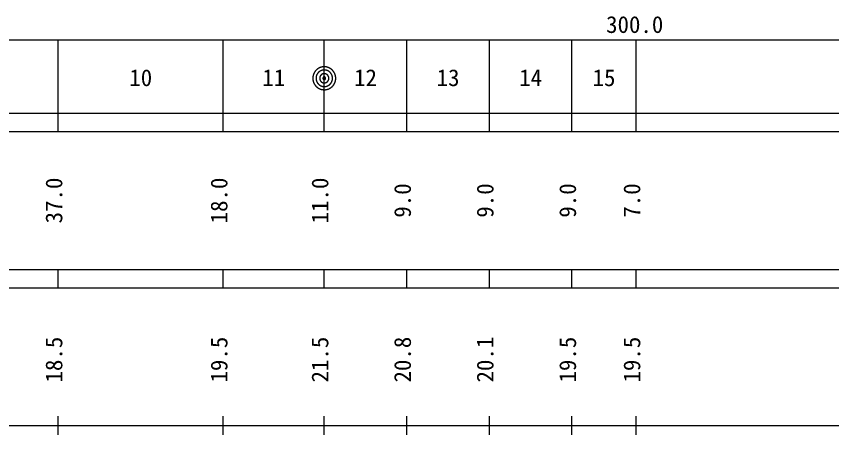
# Model space of a CAD drawing. Units: millimetres on the paper, enlarged 1000 times. Extents: x 40000 to 680000, y 20000 to 380000.
# Drawn here: x 300434 to 389317, y 155000 to 200555 of the extents above; entities that cross this region are included whole.
import ezdxf
from ezdxf.enums import TextEntityAlignment as Align

# ---------------------------------------------------------------- set-up
doc = ezdxf.new("R2010")
doc.units = ezdxf.units.MM
doc.header["$LTSCALE"] = 1000
doc.layers.add('M-TTL-BAND', color=7, linetype='Continuous', lineweight=25)
doc.styles.add('ＭＳ ゴシック', font='')
doc.styles.get('ＭＳ ゴシック').set_extended_font_data('MS Gothic')

msp = doc.modelspace()

# ---------------------------------------------------------------- linework, layer by layer
at = {"layer": 'M-TTL-BAND'}
for p, q in [((68000, 198000), (579000, 198000)), ((305000, 188000), (305000, 198000)), ((323000, 188000), (323000, 198000)), ((334000, 188000), (334000, 198000)), ((343000, 188000), (343000, 198000)), ((352000, 188000), (352000, 198000)), ((361000, 188000), (361000, 198000)), ((368000, 188000), (368000, 198000)), ((40000, 190000), (579000, 190000)), ((40000, 188000), (579000, 188000)), ((40000, 173000), (579000, 173000)), ((305000, 171000), (305000, 173000)), ((323000, 171000), (323000, 173000)), ((334000, 171000), (334000, 173000)), ((343000, 171000), (343000, 173000)), ((352000, 171000), (352000, 173000)), ((361000, 171000), (361000, 173000)), ((368000, 171000), (368000, 173000)), ((40000, 171000), (579000, 171000)), ((305000, 155000), (305000, 157000)), ((323000, 155000), (323000, 157000)), ((334000, 155000), (334000, 157000)), ((343000, 155000), (343000, 157000)), ((352000, 155000), (352000, 157000)), ((361000, 155000), (361000, 157000)), ((368000, 155000), (368000, 157000)), ((40000, 156000), (579000, 156000))]:
    msp.add_line(p, q, dxfattribs=at)
for points in [[(335256, 193810), (335256, 193832), (335255, 193854), (335254, 193875), (335253, 193897), (335251, 193919), (335249, 193941), (335246, 193963), (335243, 193984), (335240, 194006), (335237, 194027), (335233, 194049), (335228, 194070), (335223, 194092), (335218, 194113), (335213, 194134), (335207, 194155), (335201, 194176), (335194, 194197), (335187, 194218), (335180, 194239), (335172, 194259), (335164, 194279), (335156, 194300), (335147, 194320), (335138, 194339), (335129, 194359), (335119, 194379), (335109, 194398), (335098, 194417), (335087, 194436), (335076, 194455), (335065, 194474), (335053, 194492), (335041, 194511), (335028, 194529), (335016, 194546), (335003, 194564), (334989, 194581), (334976, 194598), (334962, 194615), (334947, 194632), (334933, 194648), (334918, 194664), (334903, 194680), (334888, 194696), (334872, 194711), (334856, 194726), (334840, 194741), (334824, 194755), (334807, 194769), (334790, 194783), (334773, 194797), (334755, 194810), (334738, 194823), (334720, 194836), (334702, 194848), (334684, 194860), (334665, 194872), (334646, 194883), (334628, 194894), (334608, 194905), (334589, 194915), (334570, 194925), (334550, 194935), (334530, 194944), (334510, 194953), (334490, 194962), (334470, 194970), (334450, 194978), (334429, 194986), (334409, 194993), (334388, 195000), (334367, 195007), (334346, 195013), (334325, 195018), (334304, 195024), (334282, 195029), (334261, 195033), (334240, 195038), (334218, 195042), (334196, 195045), (334175, 195048), (334153, 195051), (334131, 195054), (334110, 195056), (334088, 195057), (334066, 195058), (334044, 195059), (334022, 195060), (334000, 195060), (333978, 195060), (333956, 195059), (333935, 195058), (333913, 195056), (333891, 195055), (333869, 195052), (333848, 195050), (333826, 195047), (333804, 195043), (333783, 195040), (333761, 195036), (333740, 195031), (333718, 195026), (333697, 195021), (333676, 195016), (333655, 195010), (333634, 195003), (333613, 194997), (333592, 194990), (333572, 194982), (333551, 194974), (333531, 194966), (333511, 194958), (333491, 194949), (333471, 194940), (333451, 194930), (333432, 194920), (333413, 194910), (333393, 194900), (333374, 194889), (333356, 194877), (333337, 194866), (333319, 194854), (333300, 194842), (333283, 194829), (333265, 194817), (333247, 194803), (333230, 194790), (333213, 194776), (333196, 194762), (333180, 194748), (333163, 194733), (333147, 194718), (333132, 194703), (333116, 194688), (333101, 194672), (333086, 194656), (333071, 194640), (333057, 194624), (333043, 194607), (333029, 194590), (333015, 194573), (333002, 194555), (332989, 194537), (332977, 194520), (332964, 194501), (332953, 194483), (332941, 194465), (332930, 194446), (332919, 194427), (332908, 194408), (332898, 194389), (332888, 194369), (332878, 194349), (332869, 194330), (332860, 194310), (332851, 194289), (332843, 194269), (332835, 194249), (332828, 194228), (332821, 194208), (332814, 194187), (332807, 194166), (332801, 194145), (332796, 194124), (332790, 194102), (332785, 194081), (332781, 194060), (332777, 194038), (332773, 194017), (332770, 193995), (332766, 193973), (332764, 193952), (332761, 193930), (332760, 193908), (332758, 193886), (332757, 193865), (332756, 193843), (332756, 193821), (332756, 193799), (332756, 193777), (332757, 193755), (332758, 193733), (332760, 193711), (332761, 193690), (332764, 193668), (332766, 193646), (332770, 193625), (332773, 193603), (332777, 193581), (332781, 193560), (332785, 193539), (332790, 193517), (332796, 193496), (332801, 193475), (332807, 193454), (332814, 193433), (332821, 193412), (332828, 193391), (332835, 193371), (332843, 193350), (332851, 193330), (332860, 193310), (332869, 193290), (332878, 193270), (332888, 193251), (332898, 193231), (332908, 193212), (332919, 193193), (332930, 193174), (332941, 193155), (332953, 193137), (332964, 193118), (332977, 193100), (332989, 193082), (333002, 193065), (333015, 193047), (333029, 193030), (333043, 193013), (333057, 192996), (333071, 192980), (333086, 192963), (333101, 192947), (333116, 192932), (333132, 192916), (333147, 192901), (333163, 192886), (333180, 192872), (333196, 192857), (333213, 192843), (333230, 192830), (333247, 192816), (333265, 192803), (333283, 192790), (333300, 192778), (333319, 192766), (333337, 192754), (333356, 192742), (333374, 192731), (333393, 192720), (333413, 192710), (333432, 192699), (333451, 192689), (333471, 192680), (333491, 192671), (333511, 192662), (333531, 192653), (333551, 192645), (333572, 192638), (333592, 192630), (333613, 192623), (333634, 192616), (333655, 192610), (333676, 192604), (333697, 192599), (333718, 192593), (333740, 192588), (333761, 192584), (333783, 192580), (333804, 192576), (333826, 192573), (333848, 192570), (333869, 192567), (333891, 192565), (333913, 192563), (333935, 192562), (333956, 192561), (333978, 192560), (334000, 192560), (334022, 192560), (334044, 192560), (334066, 192561), (334088, 192563), (334110, 192564), (334131, 192566), (334153, 192569), (334175, 192571), (334196, 192574), (334218, 192578), (334240, 192582), (334261, 192586), (334282, 192591), (334304, 192596), (334325, 192601), (334346, 192607), (334367, 192613), (334388, 192620), (334409, 192627), (334429, 192634), (334450, 192641), (334470, 192649), (334490, 192658), (334510, 192666), (334530, 192675), (334550, 192685), (334570, 192694), (334589, 192704), (334608, 192715), (334628, 192725), (334646, 192737), (334665, 192748), (334684, 192760), (334702, 192772), (334720, 192784), (334738, 192797), (334755, 192810), (334773, 192823), (334790, 192836), (334807, 192850), (334824, 192864), (334840, 192879), (334856, 192894), (334872, 192909), (334888, 192924), (334903, 192940), (334918, 192955), (334933, 192972), (334947, 192988), (334962, 193004), (334976, 193021), (334989, 193038), (335003, 193056), (335016, 193073), (335028, 193091), (335041, 193109), (335053, 193127), (335065, 193146), (335076, 193164), (335087, 193183), (335098, 193202), (335109, 193221), (335119, 193241), (335129, 193260), (335138, 193280), (335147, 193300), (335156, 193320), (335164, 193340), (335172, 193361), (335180, 193381), (335187, 193402), (335194, 193423), (335201, 193443), (335207, 193464), (335213, 193485), (335218, 193507), (335223, 193528), (335228, 193549), (335233, 193571), (335237, 193592), (335240, 193614), (335243, 193635), (335246, 193657), (335249, 193679), (335251, 193701), (335253, 193722), (335254, 193744), (335255, 193766), (335256, 193788)], [(334906, 193810), (334906, 193826), (334905, 193841), (334904, 193857), (334903, 193873), (334902, 193888), (334901, 193904), (334899, 193920), (334897, 193935), (334895, 193951), (334892, 193967), (334889, 193982), (334886, 193997), (334883, 194013), (334879, 194028), (334875, 194043), (334871, 194059), (334866, 194074), (334861, 194089), (334856, 194104), (334851, 194118), (334846, 194133), (334840, 194148), (334834, 194162), (334827, 194177), (334821, 194191), (334814, 194205), (334807, 194219), (334800, 194233), (334792, 194247), (334784, 194261), (334776, 194275), (334768, 194288), (334760, 194301), (334751, 194314), (334742, 194327), (334733, 194340), (334724, 194353), (334714, 194365), (334704, 194378), (334694, 194390), (334684, 194402), (334673, 194413), (334663, 194425), (334652, 194436), (334641, 194448), (334629, 194459), (334618, 194469), (334606, 194480), (334595, 194490), (334583, 194501), (334570, 194511), (334558, 194520), (334545, 194530), (334533, 194539), (334520, 194548), (334507, 194557), (334494, 194566), (334480, 194574), (334467, 194583), (334453, 194591), (334440, 194598), (334426, 194606), (334412, 194613), (334398, 194620), (334383, 194627), (334369, 194633), (334355, 194639), (334340, 194645), (334325, 194651), (334311, 194657), (334296, 194662), (334281, 194667), (334266, 194671), (334251, 194676), (334235, 194680), (334220, 194684), (334205, 194688), (334189, 194691), (334174, 194694), (334159, 194697), (334143, 194699), (334127, 194702), (334112, 194704), (334096, 194705), (334080, 194707), (334065, 194708), (334049, 194709), (334033, 194709), (334018, 194710), (334002, 194710), (333986, 194710), (333970, 194709), (333955, 194708), (333939, 194707), (333923, 194706), (333907, 194704), (333892, 194703), (333876, 194700), (333861, 194698), (333845, 194695), (333830, 194692), (333814, 194689), (333799, 194686), (333784, 194682), (333768, 194678), (333753, 194674), (333738, 194669), (333723, 194664), (333708, 194659), (333693, 194654), (333679, 194648), (333664, 194642), (333649, 194636), (333635, 194630), (333621, 194623), (333607, 194617), (333593, 194609), (333579, 194602), (333565, 194594), (333551, 194587), (333538, 194579), (333524, 194570), (333511, 194562), (333498, 194553), (333485, 194544), (333472, 194535), (333460, 194525), (333447, 194516), (333435, 194506), (333423, 194496), (333411, 194485), (333399, 194475), (333388, 194464), (333376, 194453), (333365, 194442), (333354, 194431), (333343, 194419), (333333, 194408), (333322, 194396), (333312, 194384), (333302, 194371), (333293, 194359), (333283, 194346), (333274, 194334), (333265, 194321), (333256, 194308), (333247, 194295), (333239, 194281), (333231, 194268), (333223, 194254), (333215, 194240), (333208, 194226), (333201, 194212), (333194, 194198), (333187, 194184), (333181, 194170), (333175, 194155), (333169, 194141), (333163, 194126), (333158, 194111), (333152, 194096), (333148, 194081), (333143, 194066), (333139, 194051), (333135, 194036), (333131, 194021), (333127, 194005), (333124, 193990), (333121, 193974), (333118, 193959), (333116, 193943), (333113, 193928), (333112, 193912), (333110, 193896), (333108, 193881), (333107, 193865), (333107, 193849), (333106, 193833), (333106, 193818), (333106, 193802), (333106, 193786), (333107, 193770), (333107, 193755), (333108, 193739), (333110, 193723), (333112, 193708), (333113, 193692), (333116, 193676), (333118, 193661), (333121, 193645), (333124, 193630), (333127, 193615), (333131, 193599), (333135, 193584), (333139, 193569), (333143, 193554), (333148, 193538), (333152, 193523), (333158, 193509), (333163, 193494), (333169, 193479), (333175, 193465), (333181, 193450), (333187, 193436), (333194, 193421), (333201, 193407), (333208, 193393), (333215, 193379), (333223, 193366), (333231, 193352), (333239, 193338), (333247, 193325), (333256, 193312), (333265, 193299), (333274, 193286), (333283, 193273), (333293, 193261), (333302, 193248), (333312, 193236), (333322, 193224), (333333, 193212), (333343, 193200), (333354, 193189), (333365, 193178), (333376, 193167), (333388, 193156), (333399, 193145), (333411, 193134), (333423, 193124), (333435, 193114), (333447, 193104), (333460, 193094), (333472, 193085), (333485, 193076), (333498, 193067), (333511, 193058), (333524, 193049), (333538, 193041), (333551, 193033), (333565, 193025), (333579, 193018), (333593, 193010), (333607, 193003), (333621, 192996), (333635, 192990), (333649, 192983), (333664, 192977), (333679, 192971), (333693, 192966), (333708, 192960), (333723, 192955), (333738, 192951), (333753, 192946), (333768, 192942), (333784, 192938), (333799, 192934), (333814, 192930), (333830, 192927), (333845, 192924), (333861, 192922), (333876, 192919), (333892, 192917), (333907, 192915), (333923, 192914), (333939, 192912), (333955, 192911), (333970, 192911), (333986, 192910), (334002, 192910), (334018, 192910), (334033, 192910), (334049, 192911), (334065, 192912), (334080, 192913), (334096, 192914), (334112, 192916), (334127, 192918), (334143, 192920), (334159, 192923), (334174, 192926), (334189, 192929), (334205, 192932), (334220, 192936), (334235, 192940), (334251, 192944), (334266, 192948), (334281, 192953), (334296, 192958), (334311, 192963), (334325, 192969), (334340, 192974), (334355, 192980), (334369, 192986), (334383, 192993), (334398, 193000), (334412, 193007), (334426, 193014), (334440, 193021), (334453, 193029), (334467, 193037), (334480, 193045), (334494, 193054), (334507, 193062), (334520, 193071), (334533, 193080), (334545, 193090), (334558, 193099), (334570, 193109), (334583, 193119), (334595, 193129), (334606, 193140), (334618, 193150), (334629, 193161), (334641, 193172), (334652, 193183), (334663, 193195), (334673, 193206), (334684, 193218), (334694, 193230), (334704, 193242), (334714, 193254), (334724, 193267), (334733, 193280), (334742, 193292), (334751, 193305), (334760, 193318), (334768, 193332), (334776, 193345), (334784, 193359), (334792, 193372), (334800, 193386), (334807, 193400), (334814, 193414), (334821, 193428), (334827, 193443), (334834, 193457), (334840, 193472), (334846, 193486), (334851, 193501), (334856, 193516), (334861, 193531), (334866, 193546), (334871, 193561), (334875, 193576), (334879, 193592), (334883, 193607), (334886, 193622), (334889, 193638), (334892, 193653), (334895, 193669), (334897, 193684), (334899, 193700), (334901, 193716), (334902, 193731), (334903, 193747), (334904, 193763), (334905, 193778), (334906, 193794)], [(334506, 193810), (334506, 193819), (334505, 193827), (334505, 193836), (334504, 193845), (334504, 193854), (334503, 193862), (334502, 193871), (334501, 193880), (334500, 193888), (334498, 193897), (334496, 193906), (334495, 193914), (334493, 193923), (334491, 193931), (334489, 193940), (334486, 193948), (334484, 193956), (334481, 193965), (334478, 193973), (334475, 193981), (334472, 193989), (334469, 193998), (334466, 194006), (334462, 194014), (334459, 194022), (334455, 194030), (334451, 194037), (334447, 194045), (334443, 194053), (334438, 194060), (334434, 194068), (334429, 194075), (334425, 194083), (334420, 194090), (334415, 194097), (334410, 194104), (334404, 194111), (334399, 194118), (334394, 194125), (334388, 194132), (334382, 194139), (334377, 194145), (334371, 194152), (334365, 194158), (334358, 194164), (334352, 194170), (334346, 194176), (334339, 194182), (334333, 194188), (334326, 194194), (334319, 194199), (334313, 194205), (334306, 194210), (334299, 194215), (334291, 194220), (334284, 194225), (334277, 194230), (334269, 194235), (334262, 194239), (334254, 194244), (334247, 194248), (334239, 194252), (334231, 194256), (334223, 194260), (334216, 194264), (334208, 194267), (334200, 194271), (334191, 194274), (334183, 194277), (334175, 194280), (334167, 194283), (334159, 194286), (334150, 194289), (334142, 194291), (334133, 194293), (334125, 194295), (334116, 194297), (334108, 194299), (334099, 194301), (334091, 194303), (334082, 194304), (334073, 194305), (334065, 194306), (334056, 194307), (334047, 194308), (334038, 194309), (334030, 194309), (334021, 194310), (334012, 194310), (334004, 194310), (333995, 194310), (333986, 194309), (333977, 194309), (333969, 194308), (333960, 194308), (333951, 194307), (333942, 194306), (333934, 194305), (333925, 194303), (333916, 194302), (333908, 194300), (333899, 194298), (333891, 194296), (333882, 194294), (333874, 194292), (333865, 194290), (333857, 194287), (333849, 194285), (333840, 194282), (333832, 194279), (333824, 194276), (333816, 194272), (333808, 194269), (333800, 194265), (333792, 194262), (333784, 194258), (333776, 194254), (333768, 194250), (333761, 194246), (333753, 194241), (333746, 194237), (333738, 194232), (333731, 194228), (333724, 194223), (333716, 194218), (333709, 194213), (333702, 194207), (333695, 194202), (333689, 194196), (333682, 194191), (333675, 194185), (333669, 194179), (333662, 194173), (333656, 194167), (333650, 194161), (333644, 194155), (333638, 194148), (333632, 194142), (333626, 194135), (333621, 194129), (333615, 194122), (333610, 194115), (333604, 194108), (333599, 194101), (333594, 194094), (333589, 194086), (333584, 194079), (333580, 194072), (333575, 194064), (333571, 194057), (333567, 194049), (333563, 194041), (333559, 194034), (333555, 194026), (333551, 194018), (333547, 194010), (333544, 194002), (333541, 193994), (333538, 193985), (333535, 193977), (333532, 193969), (333529, 193961), (333526, 193952), (333524, 193944), (333522, 193935), (333520, 193927), (333518, 193918), (333516, 193910), (333514, 193901), (333513, 193893), (333511, 193884), (333510, 193875), (333509, 193867), (333508, 193858), (333507, 193849), (333507, 193840), (333506, 193832), (333506, 193823), (333506, 193814), (333506, 193805), (333506, 193797), (333506, 193788), (333507, 193779), (333507, 193770), (333508, 193762), (333509, 193753), (333510, 193744), (333511, 193736), (333513, 193727), (333514, 193718), (333516, 193710), (333518, 193701), (333520, 193693), (333522, 193684), (333524, 193676), (333526, 193667), (333529, 193659), (333532, 193651), (333535, 193642), (333538, 193634), (333541, 193626), (333544, 193618), (333547, 193610), (333551, 193602), (333555, 193594), (333559, 193586), (333563, 193578), (333567, 193571), (333571, 193563), (333575, 193555), (333580, 193548), (333584, 193541), (333589, 193533), (333594, 193526), (333599, 193519), (333604, 193512), (333610, 193505), (333615, 193498), (333621, 193491), (333626, 193484), (333632, 193478), (333638, 193471), (333644, 193465), (333650, 193459), (333656, 193452), (333662, 193446), (333669, 193440), (333675, 193435), (333682, 193429), (333689, 193423), (333695, 193418), (333702, 193412), (333709, 193407), (333716, 193402), (333724, 193397), (333731, 193392), (333738, 193387), (333746, 193383), (333753, 193378), (333761, 193374), (333768, 193370), (333776, 193366), (333784, 193362), (333792, 193358), (333800, 193354), (333808, 193351), (333816, 193347), (333824, 193344), (333832, 193341), (333840, 193338), (333849, 193335), (333857, 193332), (333865, 193330), (333874, 193328), (333882, 193325), (333891, 193323), (333899, 193321), (333908, 193319), (333916, 193318), (333925, 193316), (333934, 193315), (333942, 193314), (333951, 193313), (333960, 193312), (333969, 193311), (333977, 193311), (333986, 193310), (333995, 193310), (334004, 193310), (334012, 193310), (334021, 193310), (334030, 193310), (334038, 193311), (334047, 193312), (334056, 193312), (334065, 193313), (334073, 193314), (334082, 193316), (334091, 193317), (334099, 193319), (334108, 193320), (334116, 193322), (334125, 193324), (334133, 193326), (334142, 193329), (334150, 193331), (334159, 193334), (334167, 193337), (334175, 193339), (334183, 193342), (334191, 193346), (334200, 193349), (334208, 193352), (334216, 193356), (334223, 193360), (334231, 193364), (334239, 193368), (334247, 193372), (334254, 193376), (334262, 193381), (334269, 193385), (334277, 193390), (334284, 193395), (334291, 193399), (334299, 193405), (334306, 193410), (334313, 193415), (334319, 193420), (334326, 193426), (334333, 193432), (334339, 193437), (334346, 193443), (334352, 193449), (334358, 193456), (334365, 193462), (334371, 193468), (334377, 193475), (334382, 193481), (334388, 193488), (334394, 193494), (334399, 193501), (334404, 193508), (334410, 193515), (334415, 193522), (334420, 193530), (334425, 193537), (334429, 193544), (334434, 193552), (334438, 193559), (334443, 193567), (334447, 193574), (334451, 193582), (334455, 193590), (334459, 193598), (334462, 193606), (334466, 193614), (334469, 193622), (334472, 193630), (334475, 193638), (334478, 193647), (334481, 193655), (334484, 193663), (334486, 193672), (334489, 193680), (334491, 193689), (334493, 193697), (334495, 193706), (334496, 193714), (334498, 193723), (334500, 193731), (334501, 193740), (334502, 193749), (334503, 193757), (334504, 193766), (334504, 193775), (334505, 193784), (334505, 193792), (334506, 193801)], [(334156, 193810), (334156, 193812), (334156, 193815), (334155, 193818), (334155, 193820), (334155, 193823), (334155, 193826), (334155, 193828), (334154, 193831), (334154, 193833), (334153, 193836), (334153, 193839), (334152, 193841), (334152, 193844), (334151, 193846), (334151, 193849), (334150, 193851), (334149, 193854), (334148, 193856), (334147, 193859), (334147, 193861), (334146, 193864), (334145, 193866), (334144, 193869), (334143, 193871), (334142, 193873), (334140, 193876), (334139, 193878), (334138, 193880), (334137, 193883), (334135, 193885), (334134, 193887), (334133, 193890), (334131, 193892), (334130, 193894), (334128, 193896), (334127, 193898), (334125, 193900), (334124, 193902), (334122, 193904), (334120, 193906), (334119, 193908), (334117, 193910), (334115, 193912), (334113, 193914), (334112, 193916), (334110, 193918), (334108, 193920), (334106, 193922), (334104, 193923), (334102, 193925), (334100, 193927), (334098, 193928), (334096, 193930), (334094, 193931), (334091, 193933), (334089, 193934), (334087, 193936), (334085, 193937), (334083, 193939), (334080, 193940), (334078, 193941), (334076, 193942), (334073, 193944), (334071, 193945), (334069, 193946), (334066, 193947), (334064, 193948), (334061, 193949), (334059, 193950), (334057, 193951), (334054, 193952), (334052, 193953), (334049, 193953), (334047, 193954), (334044, 193955), (334041, 193956), (334039, 193956), (334036, 193957), (334034, 193957), (334031, 193958), (334029, 193958), (334026, 193958), (334023, 193959), (334021, 193959), (334018, 193959), (334016, 193960), (334013, 193960), (334010, 193960), (334008, 193960), (334005, 193960), (334002, 193960), (334000, 193960), (333997, 193960), (333995, 193959), (333992, 193959), (333989, 193959), (333987, 193959), (333984, 193958), (333982, 193958), (333979, 193957), (333976, 193957), (333974, 193956), (333971, 193956), (333969, 193955), (333966, 193955), (333964, 193954), (333961, 193953), (333959, 193952), (333956, 193951), (333954, 193951), (333951, 193950), (333949, 193949), (333946, 193948), (333944, 193947), (333942, 193945), (333939, 193944), (333937, 193943), (333935, 193942), (333932, 193941), (333930, 193939), (333928, 193938), (333925, 193937), (333923, 193935), (333921, 193934), (333919, 193932), (333917, 193931), (333915, 193929), (333913, 193927), (333911, 193926), (333909, 193924), (333907, 193922), (333905, 193921), (333903, 193919), (333901, 193917), (333899, 193915), (333897, 193913), (333895, 193911), (333894, 193909), (333892, 193907), (333890, 193905), (333888, 193903), (333887, 193901), (333885, 193899), (333884, 193897), (333882, 193895), (333881, 193893), (333879, 193891), (333878, 193888), (333877, 193886), (333875, 193884), (333874, 193882), (333873, 193879), (333872, 193877), (333870, 193875), (333869, 193872), (333868, 193870), (333867, 193867), (333866, 193865), (333865, 193863), (333864, 193860), (333863, 193858), (333863, 193855), (333862, 193853), (333861, 193850), (333861, 193847), (333860, 193845), (333859, 193842), (333859, 193840), (333858, 193837), (333858, 193835), (333857, 193832), (333857, 193829), (333857, 193827), (333856, 193824), (333856, 193822), (333856, 193819), (333856, 193816), (333856, 193814), (333856, 193811), (333856, 193809), (333856, 193806), (333856, 193803), (333856, 193801), (333856, 193798), (333856, 193795), (333857, 193793), (333857, 193790), (333857, 193788), (333858, 193785), (333858, 193782), (333859, 193780), (333859, 193777), (333860, 193775), (333861, 193772), (333861, 193770), (333862, 193767), (333863, 193765), (333863, 193762), (333864, 193760), (333865, 193757), (333866, 193755), (333867, 193752), (333868, 193750), (333869, 193747), (333870, 193745), (333872, 193743), (333873, 193740), (333874, 193738), (333875, 193736), (333877, 193734), (333878, 193731), (333879, 193729), (333881, 193727), (333882, 193725), (333884, 193723), (333885, 193720), (333887, 193718), (333888, 193716), (333890, 193714), (333892, 193712), (333894, 193710), (333895, 193708), (333897, 193706), (333899, 193704), (333901, 193703), (333903, 193701), (333905, 193699), (333907, 193697), (333909, 193696), (333911, 193694), (333913, 193692), (333915, 193691), (333917, 193689), (333919, 193687), (333921, 193686), (333923, 193685), (333925, 193683), (333928, 193682), (333930, 193680), (333932, 193679), (333935, 193678), (333937, 193677), (333939, 193675), (333942, 193674), (333944, 193673), (333946, 193672), (333949, 193671), (333951, 193670), (333954, 193669), (333956, 193668), (333959, 193667), (333961, 193667), (333964, 193666), (333966, 193665), (333969, 193664), (333971, 193664), (333974, 193663), (333976, 193663), (333979, 193662), (333982, 193662), (333984, 193661), (333987, 193661), (333989, 193661), (333992, 193660), (333995, 193660), (333997, 193660), (334000, 193660), (334002, 193660), (334005, 193660), (334008, 193660), (334010, 193660), (334013, 193660), (334016, 193660), (334018, 193660), (334021, 193661), (334023, 193661), (334026, 193661), (334029, 193662), (334031, 193662), (334034, 193662), (334036, 193663), (334039, 193664), (334041, 193664), (334044, 193665), (334047, 193666), (334049, 193666), (334052, 193667), (334054, 193668), (334057, 193669), (334059, 193670), (334061, 193671), (334064, 193672), (334066, 193673), (334069, 193674), (334071, 193675), (334073, 193676), (334076, 193677), (334078, 193678), (334080, 193680), (334083, 193681), (334085, 193682), (334087, 193684), (334089, 193685), (334091, 193687), (334094, 193688), (334096, 193690), (334098, 193691), (334100, 193693), (334102, 193695), (334104, 193696), (334106, 193698), (334108, 193700), (334110, 193702), (334112, 193704), (334113, 193705), (334115, 193707), (334117, 193709), (334119, 193711), (334120, 193713), (334122, 193715), (334124, 193717), (334125, 193719), (334127, 193721), (334128, 193724), (334130, 193726), (334131, 193728), (334133, 193730), (334134, 193732), (334135, 193735), (334137, 193737), (334138, 193739), (334139, 193742), (334140, 193744), (334142, 193746), (334143, 193749), (334144, 193751), (334145, 193753), (334146, 193756), (334147, 193758), (334147, 193761), (334148, 193763), (334149, 193766), (334150, 193768), (334151, 193771), (334151, 193773), (334152, 193776), (334152, 193779), (334153, 193781), (334153, 193784), (334154, 193786), (334154, 193789), (334155, 193792), (334155, 193794), (334155, 193797), (334155, 193799), (334155, 193802), (334156, 193805), (334156, 193807)]]:
    msp.add_lwpolyline(points, close=True, dxfattribs=at)

# ---------------------------------------------------------------- texts
at = {"layer": 'M-TTL-BAND', "style": 'ＭＳ ゴシック'}
for s, p in [('300.0', (367844, 198195)), ('10', (314000, 192405)), ('11', (328500, 192405)), ('12', (338500, 192405)), ('13', (347500, 192405)), ('14', (356500, 192405)), ('15', (364500, 192405))]:
    msp.add_text(s, height=1833, dxfattribs=at).set_placement(p, align=Align.BOTTOM_CENTER)
for s, p in [('37.0', (306000, 180500)), ('18.0', (324000, 180500)), ('11.0', (335000, 180500)), ('9.0', (344000, 180500)), ('9.0', (353000, 180500)), ('9.0', (362000, 180500)), ('7.0', (369000, 180500)), ('18.5', (306000, 163174)), ('19.5', (324000, 163174)), ('21.5', (335000, 163174)), ('20.8', (344000, 163174)), ('20.1', (353000, 163174)), ('19.5', (362000, 163174)), ('19.5', (369000, 163174))]:
    msp.add_text(s, height=1833, rotation=90, dxfattribs=at).set_placement(p, align=Align.BOTTOM_CENTER)

doc.saveas('drawing.dxf')
